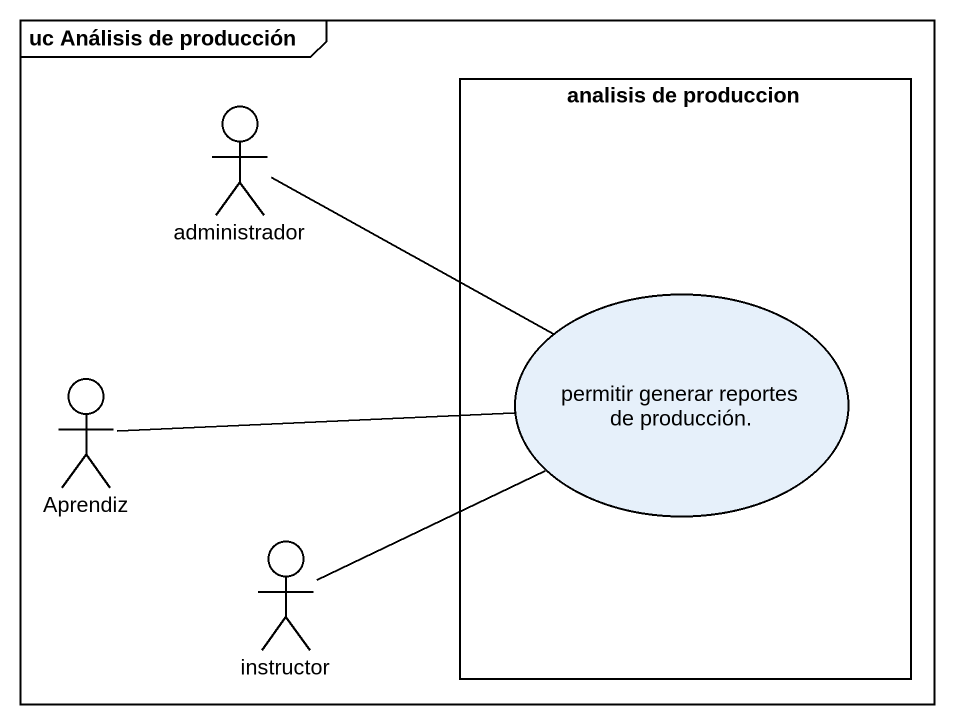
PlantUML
@startuml
mainframe uc Análisis de producción
actor administrador
rectangle "analisis de produccion" as analisis_de_produccion {
  usecase "permitir generar reportes de producción." as permitir_generar_reportes
}
actor Aprendiz
actor instructor
administrador -right- permitir_generar_reportes
Aprendiz -right- permitir_generar_reportes
instructor -right- permitir_generar_reportes
@enduml
